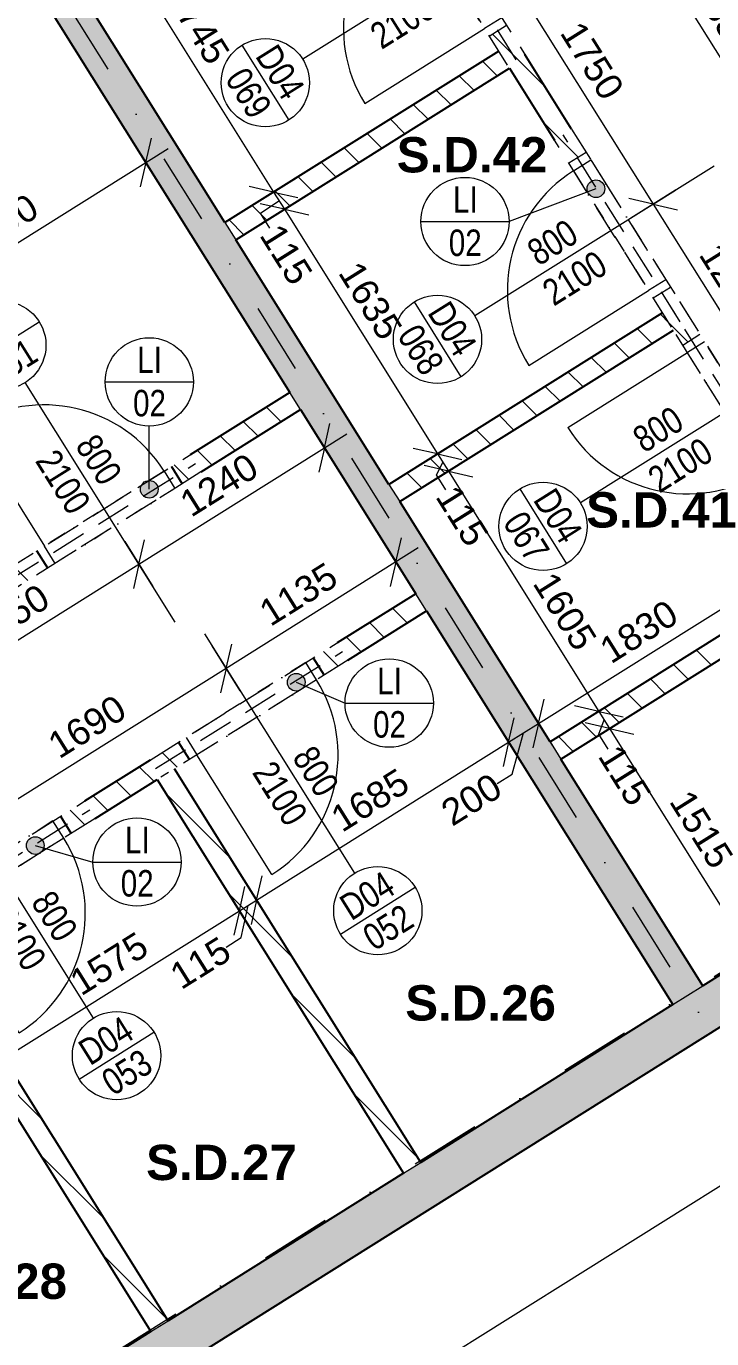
# Model space of a CAD drawing. Header units: millimetres. Extents: x -45523 to 44975, y -3459 to 74573.
# Drawn here: x -20241 to -16356, y 55182 to 62615 of the extents above; entities that cross this region are included whole.
import ezdxf

# ---------------------------------------------------------------- set-up
doc = ezdxf.new("R2010")
doc.units = ezdxf.units.MM
for name, pattern in [('HA_Dash_3mm-S1mm', [300, 200, -100]), ('HA_DashDot_10mm-S3mm', [1000, 400, -300, 0, -300]), ('HA_DashDot_2_2mm-S0_6mm', [220, 100, -60, 0, -60])]:
    doc.linetypes.add(name, pattern=pattern)
for name, color, linetype, lineweight in [('A-____-____-DIMS', 9, 'Continuous', 5), ('A-____-____-DIMS-100', 9, 'Continuous', 5), ('A-AREA-____-IDEN', 9, 'Continuous', 9), ('A-DOOR-____-IDEN', 9, 'Continuous', 9), ('A-DOOR-____-MCUT', 9, 'HA_DashDot_2_2mm-S0_6mm', 9), ('A-DOOR-____-OTLN', 9, 'Continuous', 9), ('A-DOOR-FRAM-MCUT', 9, 'Continuous', 9), ('A-GENM-____-HDLN', 9, 'HA_Dash_3mm-S1mm', 9), ('A-GENM-____-IDEN', 9, 'Continuous', 9), ('A-GENM-____-OTLN', 9, 'Continuous', 9), ('A-WALL-____-MCUT', 9, 'Continuous', 9), ('A-WALL-____-PATT', 9, 'Continuous', 25), ('I-WALL-____-MCUT', 9, 'Continuous', 25), ('S-GRID-____-OTLN', 9, 'Continuous', 5)]:
    doc.layers.add(name, color=color, linetype=linetype, lineweight=lineweight)
doc.styles.add('Arial_2', font='arial.ttf', dxfattribs={"height": 150})
doc.styles.add('Arial_3', font='arial.ttf', dxfattribs={"width": 0.8, "height": 150})
doc.styles.add('Arial_B', font='arialbd.ttf', dxfattribs={"height": 200})
doc.dimstyles.new('Inner_Dimensions', dxfattribs={"dimscale": 304.8, "dimtxt": 153.03891, "dimasz": 0.656168, "dimexe": 0.492126, "dimexo": 0.0625, "dimgap": 0.065617, "dimtad": 1, "dimdec": 0, "dimzin": 0, "dimdsep": 46, "dimtxsty": 'Arial_2', "dimblk1": 'OBLIQUE', "dimblk2": 'OBLIQUE', "dimsah": 1, "dimcen": 0.09, "dimdle": 0.492126, "dimazin": 0, "dimtfac": 1, "dimtdec": 4, "dimtix": 1, "dimtmove": 0, "dimatfit": 3, "dimfxl": 0.492126, "dimfxlon": 1, "dimtvp": 1, "dimtolj": 1, "dimtzin": 0, "dimlwd": 9, "dimlwe": 9, "dimarcsym": 2})
doc.dimstyles.new('Inner_Dimensions_1', dxfattribs={"dimscale": 304.8, "dimtxt": 153.03891, "dimasz": 0.656168, "dimexe": 0.492126, "dimexo": 0.0625, "dimgap": 0.065617, "dimtad": 1, "dimdec": 0, "dimzin": 0, "dimdsep": 46, "dimtxsty": 'Arial_2', "dimblk1": 'OBLIQUE', "dimblk2": 'OBLIQUE', "dimsah": 1, "dimcen": 0.09, "dimdle": 0.492126, "dimazin": 0, "dimtfac": 1, "dimtdec": 4, "dimtix": 1, "dimtmove": 1, "dimatfit": 3, "dimfxl": 0.492126, "dimfxlon": 1, "dimtvp": 1, "dimtolj": 1, "dimtzin": 0, "dimlwd": 9, "dimlwe": 9, "dimarcsym": 2})
doc.dimstyles.new('Inner_Dimensions_2', dxfattribs={"dimscale": 304.8, "dimtxt": 153.03891, "dimasz": 0.656168, "dimexe": 0.492126, "dimexo": 0.0625, "dimgap": 0.065617, "dimtad": 1, "dimdec": 0, "dimzin": 0, "dimdsep": 46, "dimtxsty": 'Arial_2', "dimblk1": 'OBLIQUE', "dimblk2": 'OBLIQUE', "dimsah": 1, "dimcen": 0.09, "dimdle": 0.492126, "dimazin": 0, "dimtfac": 1, "dimtdec": 4, "dimtix": 1, "dimtmove": 2, "dimatfit": 3, "dimfxl": 0.492126, "dimfxlon": 1, "dimtvp": 1, "dimtolj": 1, "dimtzin": 0, "dimlwd": 9, "dimlwe": 9, "dimarcsym": 2})
doc.dimstyles.new('Inner_Dimensions_3', dxfattribs={"dimscale": 304.8, "dimtxt": 153.03891, "dimasz": 0.656168, "dimexe": 0.492126, "dimexo": 0.0625, "dimgap": 0.065617, "dimtad": 1, "dimdec": 0, "dimzin": 0, "dimdsep": 46, "dimtxsty": 'Arial_2', "dimblk1": 'OBLIQUE', "dimblk2": 'OBLIQUE', "dimsah": 1, "dimcen": 0.09, "dimdle": 0.492126, "dimazin": 0, "dimtfac": 1, "dimtdec": 4, "dimtix": 1, "dimtmove": 0, "dimatfit": 3, "dimfxl": 0.492126, "dimfxlon": 1, "dimtvp": 1, "dimtolj": 1, "dimtzin": 0, "dimlwd": 9, "dimlwe": 9, "dimarcsym": 2})
pattern_1 = [(135, (0, 0), (-106.06602, -106.06602), [])]

# ---------------------------------------------------------------- blocks, each defined once
blk = doc.blocks.new('HA_DR_Single_Swing_Solid - In_800x2100_SKLEP-V11-1PP_GARAZ')
at = {"layer": 'A-DOOR-____-MCUT'}
for p, q in [((-400, 57.5), (400, 57.5)), ((-400, -57.5), (400, -57.5))]:
    blk.add_line(p, q, dxfattribs=at)
at = {"layer": 'A-DOOR-____-OTLN', "lineweight": 5}
blk.add_line((400, -857.5), (400, -57.5), dxfattribs=at)
blk.add_arc((400, -57.5), 800, 180, 270, dxfattribs=at)
at = {"layer": 'A-DOOR-FRAM-MCUT'}
for p, q in [((-450, 57.5), (-450, -57.5)), ((-400, -57.5), (-400, 57.5)), ((400, 57.5), (400, -57.5)), ((450, -57.5), (450, 57.5))]:
    blk.add_line(p, q, dxfattribs=at)
blk = doc.blocks.new('HA_DR_Single_Swing_Solid - In_800x2100_SKLEP-V12-1PP_GARAZ')
at = {"layer": 'A-DOOR-____-MCUT'}
for p, q in [((-400, 57.5), (400, 57.5)), ((-400, -57.5), (400, -57.5))]:
    blk.add_line(p, q, dxfattribs=at)
at = {"layer": 'A-DOOR-____-OTLN', "lineweight": 5}
blk.add_line((400, 857.5), (400, 57.5), dxfattribs=at)
blk.add_arc((400, 57.5), 800, 90, 180, dxfattribs=at)
at = {"layer": 'A-DOOR-FRAM-MCUT'}
for p, q in [((-450, -57.5), (-450, 57.5)), ((-400, 57.5), (-400, -57.5)), ((400, -57.5), (400, 57.5)), ((450, 57.5), (450, -57.5))]:
    blk.add_line(p, q, dxfattribs=at)
blk = doc.blocks.new('TB_Porotherm KP11_5_1250mm - TB_Porotherm KP11_5_1250mm-2113159-1PP_GARAZ')
at = {"layer": 'A-GENM-____-HDLN'}
for p, q in [((-625, 57.5), (625, 57.5)), ((-625, 0), (625, 0)), ((625, -57.5), (-625, -57.5))]:
    blk.add_line(p, q, dxfattribs=at)
blk = doc.blocks.new('DIMBLOCK129-1PP_GARAZ')
at = {"layer": 'A-____-____-DIMS-100', "lineweight": 9}
for p, q in [((-19112.3, 57732.1), (-18953.1, 57477.8)), ((-19032.7, 57604.9), (-19112.3, 57732.1)), ((-19032.7, 57604.9), (-19001.1, 57742.8)), ((-20367.5, 56768.9), (-19032.7, 57604.9)), ((-19032.7, 57604.9), (-19064.4, 57467.1)), ((-20447.1, 56896), (-20287.9, 56641.7)), ((-20367.5, 56768.9), (-20447.1, 56896)), ((-20367.5, 56768.9), (-20335.8, 56906.7)), ((-20367.5, 56768.9), (-20399.1, 56631))]:
    blk.add_line(p, q, dxfattribs=at)
at = {"layer": 'A-____-____-DIMS-100', "color": 0, "lineweight": 9, "insert": (-20009.6, 57246.4), "char_height": 150, "width": 553.765, "attachment_point": 1, "rotation": 32.06239, "line_spacing_factor": 0.941778, "style": 'Arial_2'}
blk.add_mtext('1575', dxfattribs=at)
blk = doc.blocks.new('_Oblique')
at = {"color": 0, "linetype": 'ByBlock', "lineweight": -2}
blk.add_line((-0.5, -0.5), (0.5, 0.5), dxfattribs=at)
blk = doc.blocks.new('DIMBLOCK130-1PP_GARAZ')
at = {"layer": 'A-____-____-DIMS-100', "lineweight": 9}
for p, q in [((-19014.9, 57793.1), (-18855.6, 57538.9)), ((-18935.3, 57666), (-19014.9, 57793.1)), ((-18935.3, 57666), (-18903.6, 57803.8)), ((-19112.3, 57732.1), (-18953.1, 57477.8)), ((-19032.7, 57604.9), (-19112.3, 57732.1)), ((-19032.7, 57604.9), (-19001.1, 57742.8)), ((-19032.7, 57604.9), (-18935.3, 57666)), ((-19023.4, 57453.3), (-18984, 57635.5)), ((-18935.3, 57666), (-18966.9, 57528.2)), ((-19032.7, 57604.9), (-19064.4, 57467.1)), ((-19108.2, 57400.2), (-19023.4, 57453.3))]:
    blk.add_line(p, q, dxfattribs=at)
at = {"layer": 'A-____-____-DIMS-100', "color": 0, "lineweight": 9, "insert": (-19442.4, 57281.7), "char_height": 150, "width": 415.324, "attachment_point": 1, "rotation": 32.06239, "line_spacing_factor": 0.941778, "style": 'Arial_2'}
blk.add_mtext('115', dxfattribs=at)
blk = doc.blocks.new('DIMBLOCK131-1PP_GARAZ')
at = {"layer": 'A-____-____-DIMS-100', "lineweight": 9}
for p, q in [((-17586.9, 58687.6), (-17427.6, 58433.3)), ((-17507.3, 58560.5), (-17586.9, 58687.6)), ((-17507.3, 58560.5), (-17475.6, 58698.3)), ((-18935.3, 57666), (-17507.3, 58560.5)), ((-17507.3, 58560.5), (-17538.9, 58422.6)), ((-19014.9, 57793.1), (-18855.6, 57538.9)), ((-18935.3, 57666), (-19014.9, 57793.1)), ((-18935.3, 57666), (-18903.6, 57803.8)), ((-18935.3, 57666), (-18966.9, 57528.2))]:
    blk.add_line(p, q, dxfattribs=at)
at = {"layer": 'A-____-____-DIMS-100', "color": 0, "lineweight": 9, "insert": (-18530.8, 58172.7), "char_height": 150, "width": 553.765, "attachment_point": 1, "rotation": 32.06239, "line_spacing_factor": 0.941778, "style": 'Arial_2'}
blk.add_mtext('1685', dxfattribs=at)
blk = doc.blocks.new('DIMBLOCK132-1PP_GARAZ')
at = {"layer": 'A-____-____-DIMS-100', "lineweight": 9}
for p, q in [((-17337.8, 58666.6), (-17306.1, 58804.5)), ((-17417.4, 58793.7), (-17258.1, 58539.5)), ((-17337.8, 58666.6), (-17417.4, 58793.7)), ((-17586.9, 58687.6), (-17427.6, 58433.3)), ((-17507.3, 58560.5), (-17586.9, 58687.6)), ((-17507.3, 58560.5), (-17475.6, 58698.3)), ((-17507.3, 58560.5), (-17337.8, 58666.6)), ((-17337.8, 58666.6), (-17369.4, 58528.8)), ((-17487.6, 58378.7), (-17422.5, 58613.5)), ((-17507.3, 58560.5), (-17538.9, 58422.6)), ((-17572.4, 58325.6), (-17487.6, 58378.7))]:
    blk.add_line(p, q, dxfattribs=at)
at = {"layer": 'A-____-____-DIMS-100', "color": 0, "lineweight": 9, "insert": (-17906.6, 58207.2), "char_height": 150, "width": 415.324, "attachment_point": 1, "rotation": 32.06239, "line_spacing_factor": 0.941778, "style": 'Arial_2'}
blk.add_mtext('200', dxfattribs=at)
blk = doc.blocks.new('DIMBLOCK133-1PP_GARAZ')
at = {"layer": 'A-____-____-DIMS-100', "lineweight": 9}
for p, q in [((-15866.8, 59765), (-15707.5, 59510.8)), ((-15787.1, 59637.9), (-15866.8, 59765)), ((-15787.1, 59637.9), (-15755.5, 59775.8)), ((-17337.8, 58666.6), (-15787.1, 59637.9)), ((-15787.1, 59637.9), (-15818.8, 59500.1)), ((-17337.8, 58666.6), (-17306.1, 58804.5)), ((-17417.4, 58793.7), (-17258.1, 58539.5)), ((-17337.8, 58666.6), (-17417.4, 58793.7)), ((-17337.8, 58666.6), (-17369.4, 58528.8))]:
    blk.add_line(p, q, dxfattribs=at)
at = {"layer": 'A-____-____-DIMS-100', "color": 0, "lineweight": 9, "insert": (-17007.6, 59126.9), "char_height": 150, "width": 553.765, "attachment_point": 1, "rotation": 32.06239, "line_spacing_factor": 0.941778, "style": 'Arial_2'}
blk.add_mtext('1830', dxfattribs=at)
blk = doc.blocks.new('DIMBLOCK148-1PP_GARAZ')
at = {"layer": 'A-____-____-DIMS-100', "lineweight": 9}
for p, q in [((-19765.2, 63154.4), (-19903.1, 63186.1)), ((-19638.1, 63234.1), (-19892.4, 63074.8)), ((-19765.2, 63154.4), (-19638.1, 63234.1)), ((-19765.2, 63154.4), (-18838.9, 61675.6)), ((-19765.2, 63154.4), (-19627.4, 63122.8)), ((-18838.9, 61675.6), (-18976.8, 61707.2)), ((-18711.8, 61755.2), (-18966.1, 61596)), ((-18838.9, 61675.6), (-18711.8, 61755.2)), ((-18838.9, 61675.6), (-18701.1, 61643.9))]:
    blk.add_line(p, q, dxfattribs=at)
at = {"layer": 'A-____-____-DIMS-100', "color": 0, "lineweight": 9, "insert": (-19326.7, 62858.8), "char_height": 150, "width": 553.765, "attachment_point": 1, "rotation": 302.06125, "line_spacing_factor": 0.941778, "style": 'Arial_2'}
blk.add_mtext('1745', dxfattribs=at)
blk = doc.blocks.new('DIMBLOCK149-1PP_GARAZ')
at = {"layer": 'A-____-____-DIMS-100', "lineweight": 9}
for p, q in [((-18838.9, 61675.6), (-18976.8, 61707.2)), ((-18711.8, 61755.2), (-18966.1, 61596)), ((-18838.9, 61675.6), (-18711.8, 61755.2)), ((-18914.1, 61555.2), (-18808.4, 61626.8)), ((-18650.8, 61657.7), (-18905, 61498.5)), ((-18838.9, 61675.6), (-18777.9, 61578.1)), ((-18838.9, 61675.6), (-18701.1, 61643.9)), ((-18777.9, 61578.1), (-18650.8, 61657.7)), ((-18777.9, 61578.1), (-18915.7, 61609.8)), ((-18861, 61470.4), (-18914.1, 61555.2)), ((-18777.9, 61578.1), (-18640.1, 61546.5))]:
    blk.add_line(p, q, dxfattribs=at)
at = {"layer": 'A-____-____-DIMS-100', "color": 0, "lineweight": 9, "insert": (-18795.8, 61511.3), "char_height": 150, "width": 415.324, "attachment_point": 1, "rotation": 302.06125, "line_spacing_factor": 0.941778, "style": 'Arial_2'}
blk.add_mtext('115', dxfattribs=at)
blk = doc.blocks.new('DIMBLOCK150-1PP_GARAZ')
at = {"layer": 'A-____-____-DIMS-100', "lineweight": 9}
for p, q in [((-18650.8, 61657.7), (-18905, 61498.5)), ((-18777.9, 61578.1), (-18650.8, 61657.7)), ((-18777.9, 61578.1), (-18915.7, 61609.8)), ((-18777.9, 61578.1), (-17910, 60192.5)), ((-18777.9, 61578.1), (-18640.1, 61546.5)), ((-17910, 60192.5), (-18047.8, 60224.2)), ((-17782.9, 60272.1), (-18037.1, 60112.9)), ((-17910, 60192.5), (-17782.9, 60272.1)), ((-17910, 60192.5), (-17772.2, 60160.8))]:
    blk.add_line(p, q, dxfattribs=at)
at = {"layer": 'A-____-____-DIMS-100', "color": 0, "lineweight": 9, "insert": (-18349.5, 61298.7), "char_height": 150, "width": 553.765, "attachment_point": 1, "rotation": 302.06125, "line_spacing_factor": 0.941778, "style": 'Arial_2'}
blk.add_mtext('1635', dxfattribs=at)
blk = doc.blocks.new('DIMBLOCK151-1PP_GARAZ')
at = {"layer": 'A-____-____-DIMS-100', "lineweight": 9}
for p, q in [((-17910, 60192.5), (-18047.8, 60224.2)), ((-17782.9, 60272.1), (-18037.1, 60112.9)), ((-17910, 60192.5), (-17782.9, 60272.1)), ((-17721.8, 60174.6), (-17976.1, 60015.4)), ((-17916.8, 60074.3), (-17879.5, 60143.8)), ((-17910, 60192.5), (-17848.9, 60095)), ((-17910, 60192.5), (-17772.2, 60160.8)), ((-17848.9, 60095), (-17721.8, 60174.6)), ((-17848.9, 60095), (-17986.8, 60126.7)), ((-17863.7, 59989.5), (-17916.8, 60074.3)), ((-17848.9, 60095), (-17711.1, 60063.4))]:
    blk.add_line(p, q, dxfattribs=at)
at = {"layer": 'A-____-____-DIMS-100', "color": 0, "lineweight": 9, "insert": (-17798.5, 60030.4), "char_height": 150, "width": 415.324, "attachment_point": 1, "rotation": 302.06125, "line_spacing_factor": 0.941778, "style": 'Arial_2'}
blk.add_mtext('115', dxfattribs=at)
blk = doc.blocks.new('DIMBLOCK152-1PP_GARAZ')
at = {"layer": 'A-____-____-DIMS-100', "lineweight": 9}
for p, q in [((-17721.8, 60174.6), (-17976.1, 60015.4)), ((-17848.9, 60095), (-17721.8, 60174.6)), ((-17848.9, 60095), (-17986.8, 60126.7)), ((-17848.9, 60095), (-16997, 58734.8)), ((-17848.9, 60095), (-17711.1, 60063.4)), ((-16869.9, 58814.4), (-17124.1, 58655.2)), ((-16997, 58734.8), (-16869.9, 58814.4)), ((-16997, 58734.8), (-17134.8, 58766.5)), ((-16997, 58734.8), (-16859.1, 58703.2))]:
    blk.add_line(p, q, dxfattribs=at)
at = {"layer": 'A-____-____-DIMS-100', "color": 0, "lineweight": 9, "insert": (-17247.6, 59539.6), "char_height": 150, "width": 553.765, "attachment_point": 1, "rotation": 302.06125, "line_spacing_factor": 0.941778, "style": 'Arial_2'}
blk.add_mtext('1605', dxfattribs=at)
blk = doc.blocks.new('DIMBLOCK153-1PP_GARAZ')
at = {"layer": 'A-____-____-DIMS-100', "lineweight": 9}
for p, q in [((-16869.9, 58814.4), (-17124.1, 58655.2)), ((-16997, 58734.8), (-16869.9, 58814.4)), ((-16997, 58734.8), (-17134.8, 58766.5)), ((-16997, 58734.8), (-16935.9, 58637.4)), ((-16997, 58734.8), (-16859.1, 58703.2)), ((-16935.9, 58637.4), (-17073.8, 58669)), ((-16808.8, 58717), (-17063.1, 58557.7)), ((-16996.4, 58604.9), (-16966.5, 58686.1)), ((-16935.9, 58637.4), (-16808.8, 58717)), ((-16943.4, 58520.1), (-16996.4, 58604.9)), ((-16935.9, 58637.4), (-16798.1, 58605.7))]:
    blk.add_line(p, q, dxfattribs=at)
at = {"layer": 'A-____-____-DIMS-100', "color": 0, "lineweight": 9, "insert": (-16878.1, 58561), "char_height": 150, "width": 415.324, "attachment_point": 1, "rotation": 302.06125, "line_spacing_factor": 0.941778, "style": 'Arial_2'}
blk.add_mtext('115', dxfattribs=at)
blk = doc.blocks.new('DIMBLOCK154-1PP_GARAZ')
at = {"layer": 'A-____-____-DIMS-100', "lineweight": 9}
for p, q in [((-16935.9, 58637.4), (-17073.8, 58669)), ((-16808.8, 58717), (-17063.1, 58557.7)), ((-16935.9, 58637.4), (-16808.8, 58717)), ((-16935.9, 58637.4), (-16131.7, 57353.3)), ((-16935.9, 58637.4), (-16798.1, 58605.7)), ((-16131.7, 57353.3), (-16269.5, 57385)), ((-16004.6, 57433), (-16258.8, 57273.7)), ((-16131.7, 57353.3), (-16004.6, 57433)), ((-16131.7, 57353.3), (-15993.8, 57321.7))]:
    blk.add_line(p, q, dxfattribs=at)
at = {"layer": 'A-____-____-DIMS-100', "color": 0, "lineweight": 9, "insert": (-16474.3, 58304.9), "char_height": 150, "width": 553.765, "attachment_point": 1, "rotation": 302.06125, "line_spacing_factor": 0.941778, "style": 'Arial_2'}
blk.add_mtext('1515', dxfattribs=at)
blk = doc.blocks.new('DIMBLOCK178-1PP_GARAZ')
at = {"layer": 'A-____-____-DIMS-100', "lineweight": 9}
for p, q in [((-21080.1, 60892.4), (-19436, 61922.2)), ((-19642.7, 61969.7), (-19483.5, 61715.4)), ((-19563.1, 61842.5), (-19642.7, 61969.7)), ((-19563.1, 61842.5), (-19531.4, 61980.4)), ((-19563.1, 61842.5), (-19594.8, 61704.7)), ((-21080.1, 60892.4), (-21048.4, 61030.2)), ((-21159.7, 61019.5), (-21000.5, 60765.2)), ((-21080.1, 60892.4), (-21159.7, 61019.5)), ((-21080.1, 60892.4), (-21111.8, 60754.5))]:
    blk.add_line(p, q, dxfattribs=at)
at = {"layer": 'A-____-____-DIMS-100', "color": 0, "lineweight": 9, "insert": (-20631.1, 61427), "char_height": 150, "width": 553.765, "attachment_point": 1, "rotation": 32.06125, "line_spacing_factor": 0.941778, "style": 'Arial_2'}
blk.add_mtext('1790', dxfattribs=at)
blk = doc.blocks.new('DIMBLOCK183-1PP_GARAZ')
at = {"layer": 'A-____-____-DIMS-100', "lineweight": 9}
for p, q in [((-19681.7, 59695.9), (-19522.4, 59441.7)), ((-19602, 59568.8), (-19681.7, 59695.9)), ((-19602, 59568.8), (-19570.4, 59706.6)), ((-20915.6, 58746), (-19602, 59568.8)), ((-19602, 59568.8), (-19633.7, 59431)), ((-20995.3, 58873.2), (-20836, 58618.9)), ((-20915.6, 58746), (-20995.3, 58873.2)), ((-20915.6, 58746), (-20884, 58883.9)), ((-20915.6, 58746), (-20947.3, 58608.2))]:
    blk.add_line(p, q, dxfattribs=at)
at = {"layer": 'A-____-____-DIMS-100', "color": 0, "lineweight": 9, "insert": (-20568.4, 59216.9), "char_height": 150, "width": 553.765, "attachment_point": 1, "rotation": 32.06125, "line_spacing_factor": 0.941778, "style": 'Arial_2'}
blk.add_mtext('1550', dxfattribs=at)
blk = doc.blocks.new('DIMBLOCK184-1PP_GARAZ')
at = {"layer": 'A-____-____-DIMS-100', "lineweight": 9}
for p, q in [((-18551.2, 60227), (-18519.5, 60364.9)), ((-19602, 59568.8), (-18424.1, 60306.7)), ((-18630.8, 60354.2), (-18471.6, 60099.9)), ((-18551.2, 60227), (-18630.8, 60354.2)), ((-18551.2, 60227), (-18582.8, 60089.2)), ((-19681.7, 59695.9), (-19522.4, 59441.7)), ((-19602, 59568.8), (-19681.7, 59695.9)), ((-19602, 59568.8), (-19570.4, 59706.6)), ((-19602, 59568.8), (-19633.7, 59431))]:
    blk.add_line(p, q, dxfattribs=at)
at = {"layer": 'A-____-____-DIMS-100', "color": 0, "lineweight": 9, "insert": (-19386.1, 59957.4), "char_height": 150, "width": 553.765, "attachment_point": 1, "rotation": 32.06125, "line_spacing_factor": 0.941778, "style": 'Arial_2'}
blk.add_mtext('1240', dxfattribs=at)
blk = doc.blocks.new('HA_TAG_Door_TypeMark_wDimensions - Scale100_Left with Bouble-921058-1PP_GARAZ')
at = {"layer": 'A-DOOR-____-IDEN'}
for p, q in [((-2.5, 13.5), (2.5, 13.5)), ((0, -5), (0, 11))]:
    blk.add_line(p, q, dxfattribs=at)
blk.add_circle((0, 13.5), 2.5, dxfattribs=at)
blk = doc.blocks.new('HA_TAG_Door_TypeMark_wDimensions - Scale100_Right with Bouble-921054-1PP_GARAZ')
at = {"layer": 'A-DOOR-____-IDEN'}
for p, q in [((0, 5), (0, -11)), ((-2.5, -13.5), (2.5, -13.5))]:
    blk.add_line(p, q, dxfattribs=at)
blk.add_circle((0, -13.5), 2.5, dxfattribs=at)
blk = doc.blocks.new('DIMBLOCK277-1PP_GARAZ')
at = {"layer": 'A-____-____-DIMS-100', "lineweight": 9}
for p, q in [((-18066.6, 59453.4), (-18225.9, 59707.7)), ((-18146.2, 59580.6), (-18114.6, 59718.4)), ((-18019.1, 59660.2), (-19108.1, 58978)), ((-18146.2, 59580.6), (-18177.9, 59442.7)), ((-18146.2, 59580.6), (-18066.6, 59453.4)), ((-19028.5, 58850.9), (-19187.8, 59105.2)), ((-19108.1, 58978), (-19076.5, 59115.9)), ((-19108.1, 58978), (-19139.8, 58840.2)), ((-19108.1, 58978), (-19028.5, 58850.9))]:
    blk.add_line(p, q, dxfattribs=at)
at = {"layer": 'A-____-____-DIMS-100', "color": 0, "lineweight": 9, "insert": (-18936.7, 59338.8), "char_height": 150, "width": 553.765, "attachment_point": 1, "rotation": 32.06239, "line_spacing_factor": 0.941778, "style": 'Arial_2'}
blk.add_mtext('1135', dxfattribs=at)
blk = doc.blocks.new('DIMBLOCK278-1PP_GARAZ')
at = {"layer": 'A-____-____-DIMS-100', "lineweight": 9}
for p, q in [((-19028.5, 58850.9), (-19187.8, 59105.2)), ((-19108.1, 58978), (-19076.5, 59115.9)), ((-19108.1, 58978), (-20540.4, 58080.9)), ((-19108.1, 58978), (-19139.8, 58840.2)), ((-19108.1, 58978), (-19028.5, 58850.9)), ((-20460.7, 57953.8), (-20620, 58208)), ((-20540.4, 58080.9), (-20508.7, 58218.8)), ((-20540.4, 58080.9), (-20572, 57943.1)), ((-20540.4, 58080.9), (-20460.7, 57953.8))]:
    blk.add_line(p, q, dxfattribs=at)
at = {"layer": 'A-____-____-DIMS-100', "color": 0, "lineweight": 9, "insert": (-20133.8, 58589), "char_height": 150, "width": 553.765, "attachment_point": 1, "rotation": 32.06239, "line_spacing_factor": 0.941778, "style": 'Arial_2'}
blk.add_mtext('1690', dxfattribs=at)
blk = doc.blocks.new('DIMBLOCK463-1PP_GARAZ')
at = {"layer": 'A-____-____-DIMS-100', "lineweight": 9}
for p, q in [((-17696.9, 63216.9), (-16688.3, 61606.7)), ((-17617.3, 63089.7), (-17755.1, 63121.4)), ((-17490.2, 63169.4), (-17744.4, 63010.1)), ((-17617.3, 63089.7), (-17490.2, 63169.4)), ((-17617.3, 63089.7), (-17479.5, 63058.1)), ((-16688.3, 61606.7), (-16826.2, 61638.3)), ((-16561.2, 61686.3), (-16815.5, 61527)), ((-16688.3, 61606.7), (-16561.2, 61686.3)), ((-16688.3, 61606.7), (-16550.5, 61575))]:
    blk.add_line(p, q, dxfattribs=at)
at = {"layer": 'A-____-____-DIMS-100', "color": 0, "lineweight": 9, "insert": (-17093.3, 62657.7), "char_height": 150, "width": 553.765, "attachment_point": 1, "rotation": 302.06125, "line_spacing_factor": 0.941778, "style": 'Arial_2'}
blk.add_mtext('1750', dxfattribs=at)
blk = doc.blocks.new('DIMBLOCK464-1PP_GARAZ')
at = {"layer": 'A-____-____-DIMS-100', "lineweight": 9}
for p, q in [((-16688.3, 61606.7), (-16826.2, 61638.3)), ((-16561.2, 61686.3), (-16815.5, 61527)), ((-16688.3, 61606.7), (-16561.2, 61686.3)), ((-16688.3, 61606.7), (-16043.4, 60577)), ((-16688.3, 61606.7), (-16550.5, 61575)), ((-15916.3, 60656.6), (-16170.5, 60497.3)), ((-16043.4, 60577), (-15916.3, 60656.6)), ((-16043.4, 60577), (-16181.2, 60608.6)), ((-16043.4, 60577), (-15905.6, 60545.3))]:
    blk.add_line(p, q, dxfattribs=at)
at = {"layer": 'A-____-____-DIMS-100', "color": 0, "lineweight": 9, "insert": (-16306.4, 61401.3), "char_height": 150, "width": 553.765, "attachment_point": 1, "rotation": 302.06125, "line_spacing_factor": 0.941778, "style": 'Arial_2'}
blk.add_mtext('1215', dxfattribs=at)
blk = doc.blocks.new('DIMBLOCK468-1PP_GARAZ')
at = {"layer": 'A-____-____-DIMS-100', "lineweight": 9}
for p, q in [((-17155.4, 63508.8), (-16901.2, 63668.1)), ((-17028.3, 63588.5), (-17166.1, 63620.1)), ((-17028.3, 63588.5), (-17155.4, 63508.8)), ((-15778.2, 61592.6), (-17028.3, 63588.5)), ((-17028.3, 63588.5), (-16890.5, 63556.8)), ((-15778.2, 61592.6), (-15916, 61624.3)), ((-15905.3, 61513), (-15651.1, 61672.3)), ((-15778.2, 61592.6), (-15905.3, 61513)), ((-15778.2, 61592.6), (-15640.4, 61561))]:
    blk.add_line(p, q, dxfattribs=at)
at = {"layer": 'A-____-____-DIMS-100', "color": 0, "lineweight": 9, "insert": (-16343.7, 62900.1), "char_height": 150, "width": 553.765, "attachment_point": 1, "rotation": 302.06125, "line_spacing_factor": 0.941778, "style": 'Arial_2'}
blk.add_mtext('2355', dxfattribs=at)
blk = doc.blocks.new('DIMBLOCK543-1PP_GARAZ')
at = {"layer": 'A-____-____-DIMS-100', "lineweight": 9}
for p, q in [((-18483.1, 71251.8), (-18642.3, 71506)), ((-18562.7, 71378.9), (-18531, 71516.7)), ((-18435.6, 71458.5), (-42266.7, 56531.7)), ((-18562.7, 71378.9), (-18594.4, 71241.1)), ((-18562.7, 71378.9), (-18483.1, 71251.8)), ((-42060, 56484.2), (-42219.2, 56738.4)), ((-42139.6, 56611.3), (-42107.9, 56749.1)), ((-42139.6, 56611.3), (-42171.3, 56473.5)), ((-42139.6, 56611.3), (-42060, 56484.2))]:
    blk.add_line(p, q, dxfattribs=at)
at = {"layer": 'A-____-____-DIMS-100', "color": 0, "lineweight": 9, "insert": (-31092.9, 63783.9), "char_height": 150, "width": 692.207, "attachment_point": 1, "rotation": 32.06125, "line_spacing_factor": 0.941778, "style": 'Arial_2'}
blk.add_mtext('27820', dxfattribs=at)
blk = doc.blocks.new('DIMBLOCK544-1PP_GARAZ')
at = {"layer": 'A-____-____-DIMS-100', "lineweight": 9}
for p, q in [((-17765.2, 70572.5), (-11145.8, 60004.4)), ((-17685.6, 70445.4), (-17823.4, 70477)), ((-17812.7, 70365.7), (-17558.5, 70525)), ((-17685.6, 70445.4), (-17812.7, 70365.7)), ((-17685.6, 70445.4), (-17547.8, 70413.7)), ((-11352.6, 60051.9), (-11098.3, 60211.1)), ((-11225.5, 60131.5), (-11363.3, 60163.2)), ((-11225.5, 60131.5), (-11352.6, 60051.9)), ((-11225.5, 60131.5), (-11087.6, 60099.8))]:
    blk.add_line(p, q, dxfattribs=at)
at = {"layer": 'A-____-____-DIMS-100', "color": 0, "lineweight": 9, "insert": (-14426.6, 65646.8), "char_height": 150, "width": 692.207, "attachment_point": 1, "rotation": 302.06125, "line_spacing_factor": 0.941778, "style": 'Arial_2'}
blk.add_mtext('12170', dxfattribs=at)
blk = doc.blocks.new('DIMBLOCK545-1PP_GARAZ')
at = {"layer": 'A-____-____-DIMS-100', "lineweight": 9}
for p, q in [((-11109.9, 59480.3), (-10950.7, 59226.1)), ((-11030.3, 59353.2), (-11109.9, 59480.3)), ((-11030.3, 59353.2), (-10998.7, 59491)), ((-10903.2, 59432.8), (-19992.4, 53739.7)), ((-11030.3, 59353.2), (-11062, 59215.4)), ((-19785.7, 53692.2), (-19944.9, 53946.5)), ((-19865.3, 53819.3), (-19833.6, 53957.2)), ((-19865.3, 53819.3), (-19897, 53681.5)), ((-19865.3, 53819.3), (-19785.7, 53692.2))]:
    blk.add_line(p, q, dxfattribs=at)
at = {"layer": 'A-____-____-DIMS-100', "color": 0, "lineweight": 9, "insert": (-15806.2, 56615.2), "char_height": 150, "width": 692.207, "attachment_point": 1, "rotation": 32.06125, "line_spacing_factor": 0.941778, "style": 'Arial_2'}
blk.add_mtext('10425', dxfattribs=at)
blk = doc.blocks.new('HA_TAG_GM_Products - Generic-588599-1PP_GARAZ')
at = {"layer": 'A-GENM-____-IDEN'}
blk.add_line((-2.5, 0), (2.5, 0), dxfattribs=at)
blk.add_circle((0, 0), 2.5, dxfattribs=at)

msp = doc.modelspace()

# ---------------------------------------------------------------- hatches: boundary and pattern name
at = {"layer": 'A-GENM-____-IDEN'}
h = msp.add_hatch(color=256, dxfattribs=at)
edge = h.paths.add_edge_path()
edge.add_arc((-17012.5, 61694.4), 50, 0, 360)
h = msp.add_hatch(color=256, dxfattribs=at)
edge = h.paths.add_edge_path()
edge.add_arc((-19543.6, 59992.2), 50, 0, 360)
h = msp.add_hatch(color=256, dxfattribs=at)
edge = h.paths.add_edge_path()
edge.add_arc((-18710.8, 58899.4), 50, 0, 360)
h = msp.add_hatch(color=256, dxfattribs=at)
edge = h.paths.add_edge_path()
edge.add_arc((-20189.2, 57974.9), 50, 0, 360)
at = {"layer": 'A-WALL-____-PATT', "lineweight": 5}
h = msp.add_hatch(dxfattribs=at)
h.set_pattern_fill('FP_2', color=256, style=0, pattern_type=2)
h.set_pattern_definition(pattern_1)
h.paths.add_polyline_path([(-15721.8, 59533.6), (-15624.3, 59594.6), (-15945.5, 60107.3), (-16042.9, 60046.3), (-15860.4, 59755)])
h.paths.add_polyline_path([(-16520.7, 60809), (-16423.2, 60870.1), (-16590.4, 61137), (-16687.9, 61076), (-16558.9, 60870.1)])
h.paths.add_polyline_path([(-17165.6, 61838.7), (-17068.1, 61899.7), (-17519.4, 62620.1), (-17616.8, 62559.1), (-17293.1, 62042.2)])
h.paths.add_polyline_path([(-18094.6, 63321.8), (-17997.1, 63382.8), (-18453.6, 64111.7), (-18551.1, 64050.6), (-18490, 63953.2)])
at = {"layer": 'A-WALL-____-PATT', "lineweight": 9}
for points in [[(-16576.6, 57074.7), (-16407.1, 57180.8), (-20101.8, 63079.3), (-20271.3, 62973.1), (-16822.8, 57467.7)], [(-20270.3, 54466), (-11647.3, 59867.3), (-11780, 60079.1), (-20403, 54677.8)]]:
    msp.add_hatch(color=256, dxfattribs=at).paths.add_polyline_path(points)
at = {"layer": 'A-WALL-____-PATT', "lineweight": 5}
h = msp.add_hatch(dxfattribs=at)
h.set_pattern_fill('FP_2', color=256, style=0, pattern_type=2)
h.set_pattern_definition(pattern_1)
h.paths.add_polyline_path([(-19053.4, 61405.6), (-17502.7, 62376.9), (-17563.7, 62474.3), (-19114.4, 61503)])
h = msp.add_hatch(dxfattribs=at)
h.set_pattern_fill('FP_2', color=256, style=0, pattern_type=2)
h.set_pattern_definition(pattern_1)
h.paths.add_polyline_path([(-18124.4, 59922.5), (-16573.7, 60893.8), (-16634.8, 60991.2), (-18185.5, 60019.9)])
h = msp.add_hatch(dxfattribs=at)
h.set_pattern_fill('FP_2', color=256, style=0, pattern_type=2)
h.set_pattern_definition(pattern_1)
h.paths.add_polyline_path([(-25381.9, 56249.9), (-25254.7, 56329.5), (-25315.8, 56427), (-25442.9, 56347.3)])
h.paths.add_polyline_path([(-24492, 56807.2), (-24059.8, 57078), (-24120.8, 57175.5), (-24553.1, 56904.7)])
h.paths.add_polyline_path([(-23297, 57555.8), (-22746.2, 57900.8), (-22807.2, 57998.3), (-23358.1, 57653.2)])
h.paths.add_polyline_path([(-21983.5, 58378.6), (-21432.6, 58723.6), (-21493.6, 58821.1), (-22044.5, 58476)])
h.paths.add_polyline_path([(-20669.9, 59201.4), (-20119, 59546.4), (-20180.1, 59643.9), (-20730.9, 59298.8)])
h.paths.add_polyline_path([(-19356.3, 60024.2), (-18686.8, 60443.5), (-18747.8, 60541), (-19417.3, 60121.6)])
h = msp.add_hatch(dxfattribs=at)
h.set_pattern_fill('FP_2', color=256, style=0, pattern_type=2)
h.set_pattern_definition(pattern_1)
h.paths.add_polyline_path([(-17211.4, 58464.8), (-15410.7, 59592.7), (-15471.8, 59690.1), (-17272.4, 58562.3)])
h.paths.add_polyline_path([(-14648, 60070.4), (-14520.9, 60150.1), (-14581.9, 60247.5), (-14709, 60167.9), (-14692.4, 60141.3)])
h = msp.add_hatch(dxfattribs=at)
h.set_pattern_fill('FP_2', color=256, style=0, pattern_type=2)
h.set_pattern_definition(pattern_1)
h.paths.add_polyline_path([(-23460.2, 55866.5), (-23278, 55980.6), (-23339, 56078.1), (-23521.2, 55963.9)])
h.paths.add_polyline_path([(-22515.3, 56458.4), (-21934.8, 56822), (-21995.8, 56919.5), (-22576.3, 56555.8)])
h.paths.add_polyline_path([(-21172, 57299.8), (-20748.3, 57565.2), (-20809.3, 57662.6), (-21233.1, 57397.2)])
h.paths.add_polyline_path([(-19985.6, 58042.9), (-19316.1, 58462.3), (-19377.1, 58559.8), (-20046.6, 58140.4)])
h.paths.add_polyline_path([(-18553.3, 58940.1), (-17972.8, 59303.7), (-18033.9, 59401.1), (-18614.4, 59037.5)])
h = msp.add_hatch(dxfattribs=at)
h.set_pattern_fill('FP_2', color=256, style=0, pattern_type=2)
h.set_pattern_definition(pattern_1)
h.paths.add_polyline_path([(-18102.1, 56119.1), (-18004.6, 56180.2), (-19400.8, 58409.2), (-19498.3, 58348.2), (-18946.8, 57467.7)])
h = msp.add_hatch(dxfattribs=at)
h.set_pattern_fill('FP_2', color=256, style=0, pattern_type=2)
h.set_pattern_definition(pattern_1)
h.paths.add_polyline_path([(-19534.3, 55222), (-19436.8, 55283), (-20833, 57512.1), (-20930.5, 57451.1)])

# ---------------------------------------------------------------- linework, layer by layer
at = {"layer": 'A-GENM-____-IDEN'}
for p, q in [((-17012.5, 61694.4), (-17504.8, 61508.8)), ((-19543.6, 59992.2), (-19543.6, 60350.7)), ((-18710.8, 58899.4), (-18433.9, 58781.3)), ((-20189.2, 57974.9), (-19863.4, 57881.2))]:
    msp.add_line(p, q, dxfattribs=at)
for centre in [(-17012.5, 61694.4), (-19543.6, 59992.2), (-18710.8, 58899.4), (-20189.2, 57974.9)]:
    msp.add_circle(centre, 50, dxfattribs=at)
at = {"layer": 'A-WALL-____-MCUT'}
for p, q in [((-19114.4, 61503), (-19053.4, 61405.6)), ((-18686.8, 60443.5), (-18747.8, 60541)), ((-18185.5, 60019.9), (-18124.4, 59922.5)), ((-17972.8, 59303.7), (-18033.9, 59401.1)), ((-17272.4, 58562.3), (-17211.4, 58464.8)), ((-16576.6, 57074.7), (-16407.1, 57180.8)), ((-18102.1, 56119.1), (-18004.6, 56180.2)), ((-19534.3, 55222), (-19436.8, 55283))]:
    msp.add_line(p, q, dxfattribs=at)
at = {"layer": 'A-WALL-____-MCUT', "lineweight": 25}
for p, q in [((-11780, 60079.1), (-16407.1, 57180.8)), ((-20270.3, 54466), (-11435.4, 60000)), ((-16576.6, 57074.7), (-18004.6, 56180.2)), ((-18102.1, 56119.1), (-19436.8, 55283)), ((-19534.3, 55222), (-20614.9, 54545.1))]:
    msp.add_line(p, q, dxfattribs=at)
at = {"layer": 'I-WALL-____-MCUT'}
for p, q in [((-19114.4, 61503), (-20040.8, 62981.8)), ((-20165.1, 62803.6), (-18747.8, 60541)), ((-17563.7, 62474.3), (-19114.4, 61503)), ((-17150.5, 62031.1), (-17415.8, 62454.8)), ((-19053.4, 61405.6), (-17502.7, 62376.9)), ((-17502.7, 62376.9), (-17247.9, 61970.1)), ((-18185.5, 60019.9), (-19053.4, 61405.6)), ((-16634.8, 60991.2), (-18185.5, 60019.9)), ((-18124.4, 59922.5), (-16573.7, 60893.8)), ((-18747.8, 60541), (-19311.4, 60188)), ((-19250.3, 60090.6), (-18686.8, 60443.5)), ((-18686.8, 60443.5), (-18033.9, 59401.1)), ((-19417.3, 60121.6), (-19356.3, 60024.2)), ((-17272.4, 58562.3), (-18124.4, 59922.5)), ((-20119, 59546.4), (-20180.1, 59643.9)), ((-15721.8, 59533.6), (-17272.4, 58562.3)), ((-17211.4, 58464.8), (-15576, 59489.2)), ((-18033.9, 59401.1), (-18478.7, 59122.5)), ((-18417.7, 59025), (-17972.8, 59303.7)), ((-17972.8, 59303.7), (-16576.6, 57074.7)), ((-18614.4, 59037.5), (-18553.3, 58940.1)), ((-19316.1, 58462.3), (-19377.1, 58559.8)), ((-19538.2, 58458.9), (-19911, 58225.4)), ((-16407.1, 57180.8), (-17211.4, 58464.8)), ((-18004.6, 56180.2), (-19400.8, 58409.2)), ((-19849.9, 58127.9), (-19498.3, 58348.2)), ((-19498.3, 58348.2), (-18102.1, 56119.1)), ((-20046.6, 58140.4), (-19985.6, 58042.9)), ((-19436.8, 55283), (-20833, 57512.1)), ((-20930.5, 57451.1), (-19534.3, 55222))]:
    msp.add_line(p, q, dxfattribs=at)
at = {"layer": 'S-GRID-____-OTLN', "linetype": 'HA_DashDot_10mm-S3mm', "lineweight": 9}
for p, q in [((-13937, 53048.5), (-23881.4, 68925.2)), ((-36683.8, 44492.3), (-11925.6, 59999.7))]:
    msp.add_line(p, q, dxfattribs=at)

# ---------------------------------------------------------------- block references
at = {"layer": 'A-DOOR-____-IDEN'}
for name, p, xscale, yscale, zscale, rotation in [('HA_TAG_Door_TypeMark_wDimensions - Scale100_Right with Bouble-921054-1PP_GARAZ', (-17741.9, 63011.7), 99.99999999999993, 99.99999999999993, 99.99999999999993, 302.0612494774556), ('HA_TAG_Door_TypeMark_wDimensions - Scale100_Right with Bouble-921054-1PP_GARAZ', (-16766.3, 61557.8), 99.99999999999993, 99.99999999999993, 99.99999999999993, 302.0612494774556), ('HA_TAG_Door_TypeMark_wDimensions - Scale100_Left with Bouble-921058-1PP_GARAZ', (-19662, 59664.5), 99.99999999999993, 99.99999999999993, 99.99999999999993, 32.06238575571572), ('HA_TAG_Door_TypeMark_wDimensions - Scale100_Right with Bouble-921054-1PP_GARAZ', (-16168, 60498.9), 99.99999999999993, 99.99999999999993, 99.99999999999993, 302.0612494774554), ('HA_TAG_Door_TypeMark_wDimensions - Scale100_Right with Bouble-921054-1PP_GARAZ', (-18965.2, 58749.9), 99.99999999999991, 99.99999999999991, 99.99999999999991, 32.06238575571592), ('HA_TAG_Door_TypeMark_wDimensions - Scale100_Right with Bouble-921054-1PP_GARAZ', (-20445.4, 57929.3), 99.99999999999991, 99.99999999999991, 99.99999999999991, 32.06238575571592)]:
    msp.add_blockref(name, p, dxfattribs=dict(at, xscale=xscale, yscale=yscale, zscale=zscale, rotation=rotation))
at = {"layer": 'A-DOOR-____-OTLN'}
for name, p, rotation in [('HA_DR_Single_Swing_Solid - In_800x2100_SKLEP-V11-1PP_GARAZ', (-17807, 62971), 302.0612494774555), ('HA_DR_Single_Swing_Solid - In_800x2100_SKLEP-V11-1PP_GARAZ', (-16878, 61487.9), 302.0612494774555), ('HA_DR_Single_Swing_Solid - In_800x2100_SKLEP-V12-1PP_GARAZ', (-16233.1, 60458.2), 122.0612494774555), ('HA_DR_Single_Swing_Solid - In_800x2100_SKLEP-V11-1PP_GARAZ', (-19768.2, 59834), 212.0623857557158), ('HA_DR_Single_Swing_Solid - In_800x2100_SKLEP-V12-1PP_GARAZ', (-18965.2, 58749.9), 212.062385755716), ('HA_DR_Single_Swing_Solid - In_800x2100_SKLEP-V12-1PP_GARAZ', (-20397.5, 57852.8), 212.062385755716)]:
    msp.add_blockref(name, p, dxfattribs=dict(at, rotation=rotation))
at = {"layer": 'A-GENM-____-IDEN', "xscale": 99.99999999999993, "yscale": 99.99999999999993, "zscale": 99.99999999999993}
for p in [(-17754.8, 61508.8), (-19543.6, 60600.7), (-18183.9, 58781.3), (-19613.4, 57881.2)]:
    msp.add_blockref('HA_TAG_GM_Products - Generic-588599-1PP_GARAZ', p, dxfattribs=at)
at = {"layer": 'A-GENM-____-OTLN'}
for p, rotation in [((-17796.3, 62954), 122.0623857557149), ((-16867.4, 61470.9), 122.0623857557149), ((-16256.9, 60496.3), 122.0623857557149), ((-19810.6, 59807.5), 32.06238575571535), ((-18977.9, 58742), 32.06238575571535), ((-20410.2, 57844.8), 32.06238575571535)]:
    msp.add_blockref('TB_Porotherm KP11_5_1250mm - TB_Porotherm KP11_5_1250mm-2113159-1PP_GARAZ', p, dxfattribs=dict(at, rotation=rotation))

# ---------------------------------------------------------------- texts
at = {"layer": 'A-AREA-____-IDEN', "lineweight": 5, "char_height": 200, "width": 1058.227, "attachment_point": 1, "style": 'Arial_B'}
for s, insert in [('S.D.42', (-18141.5, 61986.8)), ('S.D.41', (-17068.3, 59975.7)), ('S.D.26', (-18093.2, 57183.8)), ('S.D.27', (-19561.4, 56280.4)), ('S.D.28', (-20863.4, 55607.6))]:
    msp.add_mtext(s, dxfattribs=dict(at, insert=insert))
at = {"layer": 'A-DOOR-____-IDEN', "lineweight": 5, "char_height": 150, "attachment_point": 1, "style": 'Arial_3'}
for s, insert, width, rotation in [('2100', (-18306.9, 62607.2), 461.772, 32.06125), ('D04', (-18819.2, 62525.2), 378.396, 302.06125), ('069', (-18990.5, 62395.4), 346.329, 302.06125), ('800', (-17417.3, 61380.4), 346.329, 32.06125), ('2100', (-17331.3, 61153.3), 461.772, 32.06125), ('D04', (-17843.6, 61071.3), 378.396, 302.06125), ('068', (-18014.9, 60941.5), 346.329, 302.06125), ('051', (-20478.9, 60704.1), 346.329, 32.06239), ('800', (-16819.1, 60321.5), 346.329, 32.06125), ('800', (-19839.1, 60318.6), 346.329, 302.06239), ('2100', (-20066.2, 60232.6), 461.772, 302.06239), ('2100', (-16733, 60094.4), 461.772, 32.06125), ('D04', (-17245.3, 60012.4), 378.396, 302.06125), ('067', (-17416.6, 59882.6), 346.329, 302.06125), ('800', (-18609.8, 58553.9), 346.329, 302.06239), ('2100', (-18836.9, 58467.9), 461.772, 302.06239), ('D04', (-18478.7, 57672.6), 378.396, 32.06239), ('800', (-20090, 57733.3), 346.329, 302.06239), ('2100', (-20317, 57647.2), 461.772, 302.06239), ('052', (-18348.9, 57501.3), 346.329, 32.06239), ('D04', (-19958.8, 56852), 378.396, 32.06239), ('053', (-19829, 56680.7), 346.329, 32.06239)]:
    msp.add_mtext(s, dxfattribs=dict(at, insert=insert, width=width, rotation=rotation))
at = {"layer": 'A-GENM-____-IDEN', "lineweight": 5, "char_height": 150, "attachment_point": 1, "style": 'Arial_3'}
for s, insert, width in [('LI', (-17822.4, 61709), 173.164), ('02', (-17846.4, 61463.5), 230.886), ('LI', (-19611.2, 60800.9), 173.164), ('02', (-19635.2, 60555.4), 230.886), ('LI', (-18251.5, 58981.5), 173.164), ('02', (-18275.5, 58736), 230.886), ('LI', (-19681, 58081.5), 173.164), ('02', (-19705, 57836), 230.886)]:
    msp.add_mtext(s, dxfattribs=dict(at, insert=insert, width=width))

# ---------------------------------------------------------------- dimensions: what is measured, and where the dimension line sits
at = {"layer": 'A-____-____-DIMS', "lineweight": 9}
for base, p1, p2, angle, dimstyle, override, picture, middle, turn in [((-42139.6, 56611.3), (-18483.1, 71251.8), (-42060, 56484.2), 32.06125, 'Inner_Dimensions_2', {"dimpost": '<>', "dimfxl": 27820}, 'DIMBLOCK543-1PP_GARAZ', (-30746.5, 63882.8), 32.06125), ((-18838.9, 61675.6), (-19638.1, 63234.1), (-18711.8, 61755.2), 302.06125, 'Inner_Dimensions_2', {"dimpost": '<>', "dimfxl": 1745}, 'DIMBLOCK148-1PP_GARAZ', (-19264.4, 62571), 302.06125), ((-18777.9, 61578.1), (-18711.8, 61755.2), (-18650.8, 61657.7), 302.06125, 'Inner_Dimensions_1', {"dimpost": '<>', "dimfxl": 115}, 'DIMBLOCK149-1PP_GARAZ', (-18770.3, 61282.2), 302.06125), ((-17910, 60192.5), (-18650.8, 61657.7), (-17782.9, 60272.1), 302.06125, 'Inner_Dimensions_2', {"dimpost": '<>', "dimfxl": 1635}, 'DIMBLOCK150-1PP_GARAZ', (-18287.3, 61011), 302.06125), ((-17848.9, 60095), (-17782.9, 60272.1), (-17721.8, 60174.6), 302.06125, 'Inner_Dimensions_1', {"dimpost": '<>', "dimfxl": 115}, 'DIMBLOCK151-1PP_GARAZ', (-17773, 59801.3), 302.06125), ((-16997, 58734.8), (-17721.8, 60174.6), (-16869.9, 58814.4), 302.06125, 'Inner_Dimensions_2', {"dimpost": '<>', "dimfxl": 1605}, 'DIMBLOCK152-1PP_GARAZ', (-17185.4, 59251.8), 302.06125), ((-15787.1, 59637.9), (-17417.4, 58793.7), (-15866.8, 59765), 32.06239, 'Inner_Dimensions_2', {"dimpost": '<>', "dimfxl": 1829.725675}, 'DIMBLOCK133-1PP_GARAZ', (-16719.8, 59189.1), 32.06239), ((-17337.8, 58666.6), (-17586.9, 58687.6), (-17417.4, 58793.7), 32.06239, 'Inner_Dimensions_1', {"dimpost": '<>', "dimfxl": 200}, 'DIMBLOCK132-1PP_GARAZ', (-17677.5, 58232.7), 32.06239), ((-16935.9, 58637.4), (-16869.9, 58814.4), (-16808.8, 58717), 302.06125, 'Inner_Dimensions_1', {"dimpost": '<>', "dimfxl": 115}, 'DIMBLOCK153-1PP_GARAZ', (-16852.6, 58331.9), 302.06125), ((-18935.3, 57666), (-19112.3, 57732.1), (-19014.9, 57793.1), 32.06239, 'Inner_Dimensions_1', {"dimpost": '<>', "dimfxl": 115}, 'DIMBLOCK130-1PP_GARAZ', (-19213.3, 57307.2), 32.06239)]:
    dim = msp.add_linear_dim(base=base, p1=p1, p2=p2, angle=angle, dimstyle=dimstyle, override=override, dxfattribs=at)
    dim.commit()
    dim.dimension.update_dxf_attribs({"geometry": picture, "text_midpoint": middle, "dimtype": 160, "text_rotation": turn})
for base, p1, p2, angle, dimstyle, override, picture, middle in [((-11225.5, 60131.5), (-17812.7, 70365.7), (-11352.6, 60051.9), 302.06125, 'Inner_Dimensions_3', {"dimpost": '<>', "dimfxl": 12169.995055}, 'DIMBLOCK544-1PP_GARAZ', (-14373.7, 65339.7)), ((-17028.3, 63588.5), (-15905.3, 61513), (-17155.4, 63508.8), 302.06125, 'Inner_Dimensions_3', {"dimpost": '<>', "dimfxl": 2355.009103}, 'DIMBLOCK468-1PP_GARAZ', (-16321.3, 62641.9)), ((-16688.3, 61606.7), (-17490.2, 63169.4), (-16561.2, 61686.3), 302.06125, 'Inner_Dimensions_3', {"dimpost": '<>', "dimfxl": 1750}, 'DIMBLOCK463-1PP_GARAZ', (-17071, 62399.5)), ((-19563.1, 61842.5), (-21159.7, 61019.5), (-19642.7, 61969.7), 32.06125, 'Inner_Dimensions', {"dimpost": '<>', "dimfxl": 1789.98229}, 'DIMBLOCK178-1PP_GARAZ', (-20372.9, 61449.3)), ((-16043.4, 60577), (-16561.2, 61686.3), (-15916.3, 60656.6), 302.06125, 'Inner_Dimensions_3', {"dimpost": '<>', "dimfxl": 1215}, 'DIMBLOCK464-1PP_GARAZ', (-16284, 61143.1)), ((-18551.2, 60227), (-19681.7, 59695.9), (-18630.8, 60354.2), 32.06125, 'Inner_Dimensions', {"dimpost": '<>', "dimfxl": 1239.988228}, 'DIMBLOCK184-1PP_GARAZ', (-19127.9, 59979.8)), ((-19602, 59568.8), (-20995.3, 58873.2), (-19681.7, 59695.9), 32.06125, 'Inner_Dimensions', {"dimpost": '<>', "dimfxl": 1550}, 'DIMBLOCK183-1PP_GARAZ', (-20310.1, 59239.3)), ((-19108.1, 58978), (-18066.6, 59453.4), (-19028.5, 58850.9), 32.06239, 'Inner_Dimensions', {"dimpost": '<>', "dimfxl": 1135.010164}, 'DIMBLOCK277-1PP_GARAZ', (-18678.5, 59361.2)), ((-19865.3, 53819.3), (-11109.9, 59480.3), (-19785.7, 53692.2), 32.06125, 'Inner_Dimensions_3', {"dimpost": '<>', "dimfxl": 10429.315681}, 'DIMBLOCK545-1PP_GARAZ', (-15499.1, 56668.1)), ((-20540.4, 58080.9), (-19028.5, 58850.9), (-20460.7, 57953.8), 32.06239, 'Inner_Dimensions', {"dimpost": '<>', "dimfxl": 1690.002243}, 'DIMBLOCK278-1PP_GARAZ', (-19875.5, 58611.3)), ((-17507.3, 58560.5), (-19014.9, 57793.1), (-17586.9, 58687.6), 32.06239, 'Inner_Dimensions', {"dimpost": '<>', "dimfxl": 1685.007385}, 'DIMBLOCK131-1PP_GARAZ', (-18272.5, 58195.1)), ((-16131.7, 57353.3), (-16808.8, 58717), (-16004.6, 57433), 302.06125, 'Inner_Dimensions', {"dimpost": '<>', "dimfxl": 1515.101837}, 'DIMBLOCK154-1PP_GARAZ', (-16451.9, 58046.6)), ((-19032.7, 57604.9), (-20447.1, 56896), (-19112.3, 57732.1), 32.06239, 'Inner_Dimensions', {"dimpost": '<>', "dimfxl": 1575}, 'DIMBLOCK129-1PP_GARAZ', (-19751.4, 57268.8))]:
    dim = msp.add_linear_dim(base=base, p1=p1, p2=p2, angle=angle, dimstyle=dimstyle, override=override, dxfattribs=at)
    dim.commit()
    dim.dimension.update_dxf_attribs({"geometry": picture, "text_midpoint": middle})

doc.saveas('drawing.dxf')
